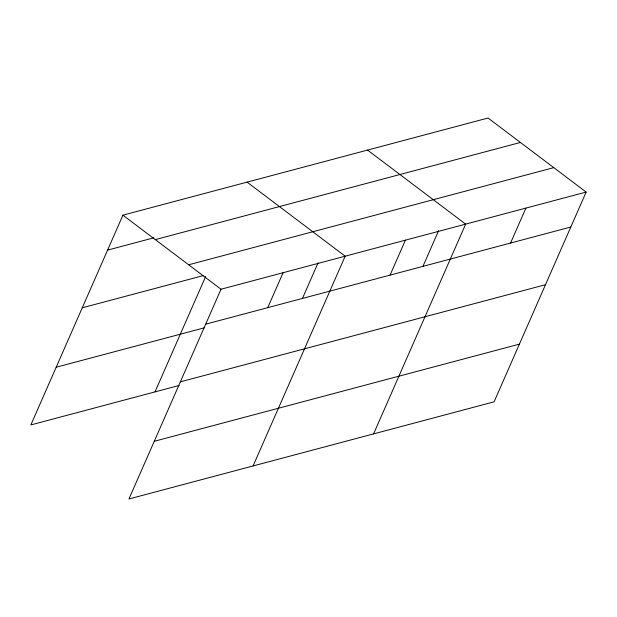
<?xml version="1.0" encoding="UTF-8"?>
<svg xmlns="http://www.w3.org/2000/svg" width="617" height="617" viewBox="0 0 617 617"><rect width="100%" height="100%" fill="white"/><g stroke="black" fill="none" stroke-linecap="round" stroke-linejoin="round"><path stroke-width="0.93" d="M586.15 192.072L221.017 289.226L128.945 498.976L494.078 401.829L586.15 192.072L488.055 118.024L122.922 215.171L30.85 424.928L179.092 385.486M154.998 391.895L205.638 276.524M267.747 307.652L283.087 272.706M302.345 298.651L318.079 262.819M253.086 465.943L345.165 256.194L247.07 182.146M390.067 275.113L405.408 240.167M422.838 266.59L438.571 230.758M373.578 433.882L465.658 224.133L367.562 150.085M510.56 243.052L525.9 208.106M107.582 250.116L153.911 237.792M155.291 239.612L520.432 142.458M188.648 264.786L553.781 167.639M82.262 307.806L203.625 275.514M205.677 324.172L570.81 227.017M56.17 367.238L204.42 327.797M180.357 381.854L545.49 284.707M154.265 441.286L519.398 344.139M122.922 215.171L221.017 289.226"/></g></svg>
